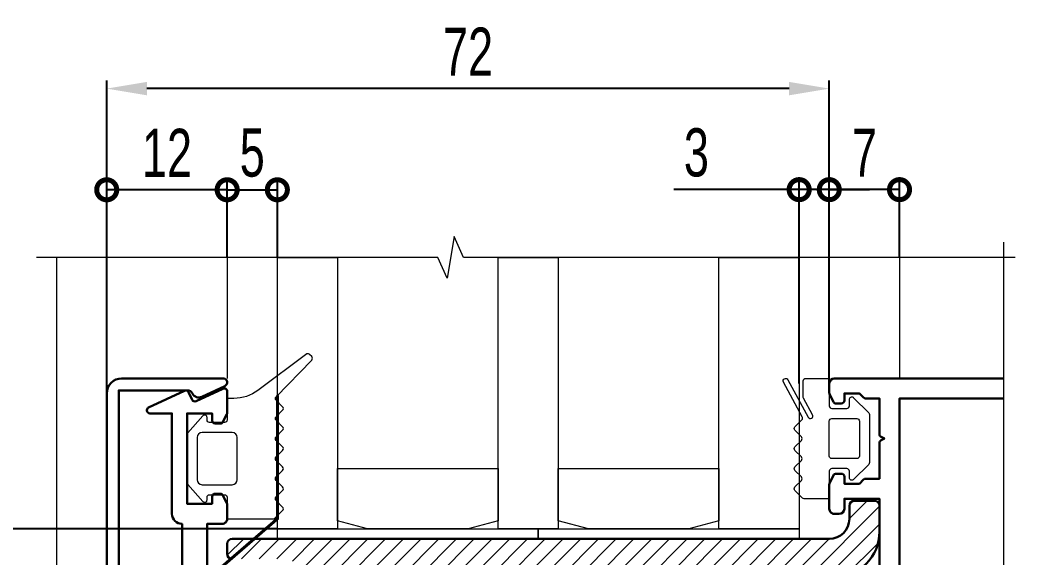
# Model space of a CAD drawing. Extents: x -37 to 8820, y -336 to 478.
# Drawn here: x 2549.1 to 2611.7, y 159.4 to 192.9 of the extents above; entities that cross this region are included whole.
import ezdxf

# ---------------------------------------------------------------- set-up
doc = ezdxf.new("R2010")
doc.units = 0
doc.header["$LTSCALE"] = 5
doc.layers.get('0').update_dxf_attribs({"linetype": 'CONTINUOUS', "lineweight": 30})
doc.layers.get('DEFPOINTS').update_dxf_attribs({"linetype": 'CONTINUOUS'})
for name, color, linetype, lineweight in [('Dimentions', 5, 'CONTINUOUS', 15), ('Glass', 5, 'CONTINUOUS', 20), ('Герлен', 7, 'CONTINUOUS', 60), ('Зигзаг', 1, 'CONTINUOUS', 15), ('Конструкции', 252, 'CONTINUOUS', 20), ('Подкладки', 1, 'CONTINUOUS', 20), ('Уплотнители', 1, 'CONTINUOUS', 20), ('Штриховка', 1, 'CONTINUOUS', 5)]:
    doc.layers.add(name, color=color, linetype=linetype, lineweight=lineweight)
doc.styles.add('3', font='RUSS.SHX', dxfattribs={"width": 0.7, "height": 3})
doc.dimstyles.new('MX1_6', dxfattribs={"dimtxt": 3, "dimasz": 2.5, "dimexe": 0.5, "dimexo": 0, "dimgap": 0.8, "dimtad": 1, "dimlfac": 1.6, "dimdsep": 46, "dimtxsty": '3', "dimcen": 0, "dimclrd": 256, "dimclre": 256, "dimclrt": 256, "dimaunit": 1, "dimadec": 0, "dimazin": 0, "dimtfac": 1, "dimtmove": 0, "dimatfit": 1, "dimfxl": 1, "dimtvp": 1, "dimtolj": 1, "dimtzin": 0, "dimarcsym": 0})

# ---------------------------------------------------------------- blocks, each defined once
blk = doc.blocks.new('_DotSmall')
at = {"color": 0, "linetype": 'ByBlock', "const_width": 0.5}
blk.add_lwpolyline([(-0.0625, 0, 1), (0.0625, 0, 1)], format="xyb", close=True, dxfattribs=at)
blk = doc.blocks.new('*D1250')
at = {"layer": 'DEFPOINTS', "color": 0, "linetype": 'Continuous', "transparency": 16777216}
for p in [(2565.109931122347, 161.1752130464322), (2547.355261257668, 154.9252130464363), (2570.734931122325, 154.9252130464363)]:
    blk.add_point(p, dxfattribs=at)
at = {"layer": 'Dimentions', "linetype": 'Continuous', "lineweight": -2, "transparency": 16777216}
for p, q in [((2565.109931122347, 161.1752130464322), (2546.855261257669, 161.1752130464322)), ((2547.355261257668, 161.1752130464322), (2547.355261257668, 154.9252130464363)), ((2570.734931122325, 154.9252130464363), (2546.855261257669, 154.9252130464363))]:
    blk.add_line(p, q, dxfattribs=at)
at = {"layer": 'Dimentions', "linetype": 'Continuous', "lineweight": -2, "transparency": 16777216, "xscale": 2.5, "yscale": 2.5, "zscale": 2.5}
for p, rotation in [((2547.355261257668, 161.1752130464322), 90), ((2547.355261257668, 154.9252130464363), 270)]:
    blk.add_blockref('_DotSmall', p, dxfattribs=dict(at, rotation=rotation))
at = {"layer": 'Dimentions', "linetype": 'Continuous', "transparency": 16777216, "insert": (2545.012404114811, 158.0502130464335), "char_height": 3, "attachment_point": 5, "rotation": 90, "style": '3'}
blk.add_mtext('\\A1;10', dxfattribs=at)
blk = doc.blocks.new('*D1252')
at = {"layer": 'DEFPOINTS', "color": 0, "linetype": 'Continuous', "transparency": 16777216}
for p in [(2565.109931122182, 182.2994457338625), (2561.984931122199, 178.0804468878893), (2565.109931122182, 178.0804468879239)]:
    blk.add_point(p, dxfattribs=at)
at = {"layer": 'Dimentions', "linetype": 'Continuous', "lineweight": -2, "transparency": 16777216}
for p, q in [((2561.984931122199, 178.0804468878893), (2561.984931122199, 182.7994457338625)), ((2565.109931122182, 178.0804468879239), (2565.109931122182, 182.7994457338625)), ((2561.984931122199, 182.2994457338625), (2565.109931122182, 182.2994457338625))]:
    blk.add_line(p, q, dxfattribs=at)
at = {"layer": 'Dimentions', "linetype": 'Continuous', "lineweight": -2, "transparency": 16777216, "xscale": 2.5, "yscale": 2.5, "zscale": 2.5, "rotation": 180}
blk.add_blockref('_DotSmall', (2561.984931122199, 182.2994457338625), dxfattribs=at)
at = {"layer": 'Dimentions', "linetype": 'Continuous', "lineweight": -2, "transparency": 16777216, "xscale": 2.5, "yscale": 2.5, "zscale": 2.5}
blk.add_blockref('_DotSmall', (2565.109931122182, 182.2994457338625), dxfattribs=at)
at = {"layer": 'Dimentions', "linetype": 'Continuous', "transparency": 16777216, "insert": (2563.54743112219, 184.5994457338625), "char_height": 3, "attachment_point": 5, "style": '3'}
blk.add_mtext('\\A1;5', dxfattribs=at)
blk = doc.blocks.new('*D1254')
at = {"layer": 'DEFPOINTS', "color": 0, "linetype": 'Continuous', "transparency": 16777216}
for p in [(2597.609931122346, 182.308513731303), (2597.609931122346, 170.2377130464422), (2599.484931122346, 170.2377130464422)]:
    blk.add_point(p, dxfattribs=at)
at = {"layer": 'Dimentions', "linetype": 'Continuous', "lineweight": -2, "transparency": 16777216}
for p, q in [((2597.609931122346, 170.2377130464422), (2597.609931122346, 182.808513731303)), ((2599.484931122346, 170.2377130464422), (2599.484931122346, 182.808513731303)), ((2597.609931122346, 182.308513731303), (2589.809931122346, 182.308513731303)), ((2599.484931122346, 182.308513731303), (2597.609931122346, 182.308513731303)), ((2599.484931122346, 182.308513731303), (2601.984931122346, 182.308513731303))]:
    blk.add_line(p, q, dxfattribs=at)
at = {"layer": 'Dimentions', "linetype": 'Continuous', "lineweight": -2, "transparency": 16777216, "xscale": 2.5, "yscale": 2.5, "zscale": 2.5}
blk.add_blockref('_DotSmall', (2597.609931122346, 182.308513731303), dxfattribs=at)
at = {"layer": 'Dimentions', "linetype": 'Continuous', "lineweight": -2, "transparency": 16777216, "xscale": 2.5, "yscale": 2.5, "zscale": 2.5, "rotation": 180}
blk.add_blockref('_DotSmall', (2599.484931122346, 182.308513731303), dxfattribs=at)
at = {"layer": 'Dimentions', "linetype": 'Continuous', "transparency": 16777216, "insert": (2591.209931122346, 184.608513731303), "char_height": 3, "attachment_point": 5, "style": '3'}
blk.add_mtext('\\A1;3', dxfattribs=at)
blk = doc.blocks.new('*D1255')
at = {"layer": 'DEFPOINTS', "color": 0, "linetype": 'Continuous', "transparency": 16777216}
for p in [(2554.484931122195, 188.6035650663172), (2554.484931122195, 180.3514331242825), (2599.484931122346, 178.5382525368506)]:
    blk.add_point(p, dxfattribs=at)
at = {"layer": 'Dimentions', "linetype": 'Continuous', "lineweight": -2, "transparency": 16777216}
for p, q in [((2554.484931122195, 180.3514331242825), (2554.484931122195, 189.1035650663173)), ((2599.484931122346, 178.5382525368506), (2599.484931122346, 189.1035650663173)), ((2596.984931122346, 188.6035650663172), (2556.984931122195, 188.6035650663172))]:
    blk.add_line(p, q, dxfattribs=at)
at = {"layer": 'Dimentions', "linetype": 'Continuous', "transparency": 16777216}
for points in [[(2556.984931122195, 189.0202317329839), (2556.984931122195, 188.1868983996506), (2554.484931122195, 188.6035650663172)], [(2596.984931122346, 189.0202317329839), (2596.984931122346, 188.1868983996506), (2599.484931122346, 188.6035650663172)]]:
    blk.add_solid(points, dxfattribs=at)
at = {"layer": 'Dimentions', "linetype": 'Continuous', "transparency": 16777216, "insert": (2576.98493112227, 190.9035650663173), "char_height": 3, "attachment_point": 5, "style": '3'}
blk.add_mtext('\\A1;72', dxfattribs=at)
blk = doc.blocks.new('*D1256')
at = {"layer": 'DEFPOINTS', "color": 0, "linetype": 'Continuous', "transparency": 16777216}
for p in [(2554.484931122195, 182.2994457338625), (2561.984931122199, 178.0804468878893), (2554.484931122195, 167.8618401887413)]:
    blk.add_point(p, dxfattribs=at)
at = {"layer": 'Dimentions', "linetype": 'Continuous', "lineweight": -2, "transparency": 16777216}
for p, q in [((2554.484931122195, 167.8618401887413), (2554.484931122195, 182.7994457338625)), ((2561.984931122199, 178.0804468878893), (2561.984931122199, 182.7994457338625)), ((2561.984931122199, 182.2994457338625), (2554.484931122195, 182.2994457338625))]:
    blk.add_line(p, q, dxfattribs=at)
at = {"layer": 'Dimentions', "linetype": 'Continuous', "lineweight": -2, "transparency": 16777216, "xscale": 2.5, "yscale": 2.5, "zscale": 2.5, "rotation": 180}
blk.add_blockref('_DotSmall', (2554.484931122195, 182.2994457338625), dxfattribs=at)
at = {"layer": 'Dimentions', "linetype": 'Continuous', "lineweight": -2, "transparency": 16777216, "xscale": 2.5, "yscale": 2.5, "zscale": 2.5}
blk.add_blockref('_DotSmall', (2561.984931122199, 182.2994457338625), dxfattribs=at)
at = {"layer": 'Dimentions', "linetype": 'Continuous', "transparency": 16777216, "insert": (2558.234931122197, 184.5994457338625), "char_height": 3, "attachment_point": 5, "style": '3'}
blk.add_mtext('\\A1;12', dxfattribs=at)
blk = doc.blocks.new('*D1257')
at = {"layer": 'DEFPOINTS', "color": 0, "linetype": 'Continuous', "transparency": 16777216}
for p in [(2599.484931122346, 182.308513731303), (2599.484931122346, 178.5382525368506), (2603.859931122346, 178.0804468878893)]:
    blk.add_point(p, dxfattribs=at)
at = {"layer": 'Dimentions', "linetype": 'Continuous', "lineweight": -2, "transparency": 16777216}
for p, q in [((2599.484931122346, 178.5382525368506), (2599.484931122346, 182.808513731303)), ((2603.859931122346, 178.0804468878893), (2603.859931122346, 182.808513731303)), ((2603.859931122346, 182.308513731303), (2599.484931122346, 182.308513731303))]:
    blk.add_line(p, q, dxfattribs=at)
at = {"layer": 'Dimentions', "linetype": 'Continuous', "lineweight": -2, "transparency": 16777216, "xscale": 2.5, "yscale": 2.5, "zscale": 2.5, "rotation": 180}
blk.add_blockref('_DotSmall', (2599.484931122346, 182.308513731303), dxfattribs=at)
at = {"layer": 'Dimentions', "linetype": 'Continuous', "lineweight": -2, "transparency": 16777216, "xscale": 2.5, "yscale": 2.5, "zscale": 2.5}
blk.add_blockref('_DotSmall', (2603.859931122346, 182.308513731303), dxfattribs=at)
at = {"layer": 'Dimentions', "linetype": 'Continuous', "transparency": 16777216, "insert": (2601.672431122346, 184.608513731303), "char_height": 3, "attachment_point": 5, "style": '3'}
blk.add_mtext('\\A1;7', dxfattribs=at)

msp = doc.modelspace()

# ---------------------------------------------------------------- hatches: boundary and pattern name
at = {"layer": 'Штриховка'}
h = msp.add_hatch(dxfattribs=at)
h.set_pattern_fill('ANSI31', color=256, scale=6.25, style=0)
h.set_pattern_definition([(45, (-3573.299020443585, 2554.818076065949), (-0.5524271728019903, 0.5524271728019903), [])])
edge = h.paths.add_edge_path(flags=16)
edge.add_arc((2588.109931116912, 155.3153780893778), 0.187500000000514, 180, 225.0000000000983, ccw=False)
edge.add_line((2587.922431116912, 155.3153780893778), (2587.922431116912, 158.1752130464331))
edge.add_line((2587.922431116912, 158.1752130464331), (2579.797431116912, 158.1752130464331))
edge.add_line((2579.797431116912, 158.1752130464331), (2579.797431116912, 151.6752130464331))
edge.add_line((2579.797431116912, 151.6752130464331), (2587.922431116912, 151.6752130464331))
edge.add_line((2587.922431116912, 151.6752130464331), (2587.922431116912, 154.5350480034874))
edge.add_arc((2588.109931116911, 154.5350480034874), 0.1874999999990905, 134.9999999999017, 180, ccw=False)
edge.add_line((2587.977348595439, 154.6676305249595), (2588.234931116911, 154.9252130464326))
edge.add_line((2588.234931116911, 154.9252130464326), (2587.977348595439, 155.1827955679048))
edge = h.paths.add_edge_path(flags=16)
edge.add_line((2578.547431116911, 151.6752130464331), (2578.547431116911, 154.5350480034888))
edge.add_arc((2578.73493111691, 154.5350480034883), 0.1874999999990905, 134.9999999998035, 179.9999999998611, ccw=False)
edge.add_line((2578.602348595439, 154.6676305249609), (2578.859931116912, 154.9252130464331))
edge.add_line((2578.859931116912, 154.9252130464331), (2578.602348595439, 155.1827955679057))
edge.add_arc((2578.734931116912, 155.3153780893783), 0.1875000000001924, 180, 225, ccw=False)
edge.add_line((2578.547431116911, 155.3153780893783), (2578.547431116911, 158.1752130464331))
edge.add_line((2578.547431116911, 158.1752130464331), (2570.422431116912, 158.1752130464331))
edge.add_line((2570.422431116912, 158.1752130464331), (2570.422431116912, 151.6752130464331))
edge.add_line((2570.422431116912, 151.6752130464331), (2578.547431116911, 151.6752130464331))
edge = h.paths.add_edge_path()
edge.add_arc((2566.475812489802, 152.5502130464353), 0.1874999999997014, 90.00000000027791, 153.4349488231706, ccw=False)
edge.add_line((2566.475812489802, 152.7377130464349), (2566.79743111691, 152.7377130464349))
edge.add_arc((2566.797431116912, 152.5502130464344), 0.1875000000004547, 2.779074748104904e-10, 90.00000000027791, ccw=False)
edge.add_line((2566.984931116912, 152.5502130464353), (2566.984931116912, 151.6752130464331))
edge.add_line((2566.984931116912, 151.6752130464331), (2569.172430953797, 151.6752130464331))
edge.add_line((2569.172430953797, 151.6752130464331), (2569.172431116911, 154.5350480034888))
edge.add_arc((2569.359931116912, 154.5350480034874), 0.1875, 134.9999999996069, 179.9999999995831, ccw=False)
edge.add_line((2569.22734859544, 154.6676305249609), (2569.484931116912, 154.9252130464331))
edge.add_line((2569.484931116912, 154.9252130464331), (2569.227348595439, 155.1827955679057))
edge.add_arc((2569.359931116912, 155.3153780893783), 0.1875000000001924, 180, 225, ccw=False)
edge.add_line((2569.172431116911, 155.3153780893783), (2569.172430984892, 158.1752130464331))
edge.add_line((2569.172430984892, 158.1752130464331), (2566.984931116912, 158.1752130464331))
edge.add_line((2566.984931116912, 158.1752130464331), (2566.984931116912, 157.3002130464317))
edge.add_arc((2566.797431116912, 157.3002130464317), 0.1875, -90.00000000027791, 0, ccw=False)
edge.add_line((2566.79743111691, 157.1127130464313), (2566.475812489802, 157.1127130464322))
edge.add_arc((2566.475812489802, 157.3002130464317), 0.1874999999995452, 206.5650511769537, 269.99999999972204, ccw=False)
edge.add_line((2566.30810739149, 157.2163604972759), (2566.067226018599, 157.6981232430573))
edge.add_arc((2566.234931116911, 157.7819757922136), 0.1874999999992947, 180.000000000139, 206.5650511772023, ccw=False)
edge.add_line((2566.047431116912, 157.7819757922132), (2566.047431116912, 159.3002130464313))
edge.add_line((2566.047431116912, 159.3002130464313), (2562.297431116903, 159.3002130464313))
edge.add_arc((2562.297431116903, 159.6127130464308), 0.3124999999995452, 179.9999999999167, 270, ccw=False)
edge.add_line((2561.984931116903, 159.6127130464313), (2561.984931116903, 160.2377130464313))
edge.add_arc((2562.297431116903, 160.2377130464313), 0.3125, 90, 180, ccw=False)
edge.add_line((2562.297431116903, 160.5502130464313), (2599.484931116903, 160.5502130464313))
edge.add_arc((2599.484931116903, 161.8002130464313), 1.25, 270, 360)
edge.add_line((2600.734931116904, 161.8002130464313), (2600.734931116904, 162.612713046434))
edge.add_arc((2601.047431116903, 162.612713046434), 0.3125, 90, 180, ccw=False)
edge.add_line((2601.047431116903, 162.925213046434), (2602.297431116904, 162.925213046434))
edge.add_arc((2602.297431116904, 162.612713046434), 0.3125, 0, 90, ccw=False)
edge.add_line((2602.609931116904, 162.612713046434), (2602.609931136067, 160.9877130796014))
edge.add_arc((2599.797431136066, 160.9877130464331), 2.8125, -90, 6.757002779522736e-07, ccw=False)
edge.add_line((2599.797431136066, 158.1752130464331), (2589.172431116911, 158.1752130464331))
edge.add_line((2589.172431116911, 158.1752130464331), (2589.172431116911, 155.9252130464335))
edge.add_line((2589.172431116911, 155.9252130464335), (2592.859931116912, 155.9252130464335))
edge.add_arc((2592.859931116912, 154.9252130464335), 1, -89.99999457032482, 90, ccw=False)
edge.add_line((2592.859931211677, 153.9252130464335), (2589.172431116911, 153.9252128154419))
edge.add_line((2589.172431116911, 153.9252128154419), (2589.172431116911, 151.6752130464331))
edge.add_line((2589.172431116911, 151.6752130464331), (2600.73493067468, 151.675213046434))
edge.add_arc((2600.73493067468, 149.800213046434), 1.875, 2.1522544102481334e-05, 90, ccw=False)
edge.add_line((2602.60993067468, 149.8002137507576), (2602.609931637256, 147.237713046434))
edge.add_arc((2602.297431637256, 147.237713046434), 0.3125, -90, 0, ccw=False)
edge.add_line((2602.297431637256, 146.925213046434), (2601.672431445557, 146.925213046434))
edge.add_arc((2601.672431445557, 147.237713046434), 0.3125, 180.000018076656, 270, ccw=False)
edge.add_line((2601.359931445557, 147.2377129478411), (2601.359930637093, 149.8002132436197))
edge.add_arc((2600.734930637093, 149.8002130464331), 0.6250000000000311, 1.80767393037e-05, 90)
edge.add_line((2600.734930637093, 150.4252130464331), (2566.359931116912, 150.4252130464331))
edge.add_arc((2566.359931116912, 150.7377130464331), 0.3125, 180, 270, ccw=False)
edge.add_line((2566.047431116912, 150.7377130464331), (2566.047431116912, 152.068450300653))
edge.add_arc((2566.234931116913, 152.0684503006535), 0.1875000000009095, 153.4349488230463, 180.000000000139, ccw=False)
edge.add_line((2566.067226018599, 152.1523028498097), (2566.30810739149, 152.6340655955907))

# ---------------------------------------------------------------- linework, layer by layer
msp.add_lwpolyline([(2554.484931122346, 140.2377130464331), (2554.484931122346, 169.6127130464322, -0.4142135623731006), (2555.422431122346, 170.5502130464322), (2561.734931122346, 170.5502130464322, -0.8025848516716022), (2561.840585687781, 170.0736360996727), (2560.403910354762, 169.4037033896036, -0.4015594422234812), (2559.830899777929, 169.5982899695093, 0.279739281223065), (2559.498229703081, 169.8002130464322), (2555.234931122346, 169.8002130464322), (2555.234931122346, 140.0502130464326), (2559.498229703081, 140.0502130464326, 0.279739281223065), (2559.830899777929, 140.2521361233559, -0.4015594422234812), (2560.403910354762, 140.4467227032617), (2561.840585687781, 139.7767899931921, -0.8025848516716022), (2561.734931122346, 139.3002130464331), (2555.422431122346, 139.3002130464331, -0.4142135623731006)], format="xyb", close=True)
for points in [[(2602.609931122346, 158.050213046434), (2602.609931122346, 163.050213046434), (2600.422431122346, 163.050213046434), (2600.422431122346, 162.425213046434, -0.41421356237312), (2600.109931122346, 162.112713046434), (2599.797431122346, 162.112713046434, -0.4142135623731739), (2599.484931122346, 162.425213046434), (2599.484931122346, 163.9434503006525, -0.1164338214657406), (2599.504726024033, 164.0273028498093), (2599.745607396924, 164.5090655955898, -0.2840790438401885), (2599.913312495237, 164.612713046434), (2600.234931122346, 164.612713046434, -0.4142135623734946), (2600.422431122346, 164.425213046434), (2600.422431122346, 163.987713046434), (2601.359931122346, 163.987713046434), (2601.617513643819, 164.2452955679061, -0.1989123673792317), (2601.750096165291, 164.3002130464335), (2602.609931122346, 164.3002130464345), (2602.609931122346, 166.5280816735446, -0.2840790438404208), (2602.713578573189, 166.6957867718572), (2602.922431122346, 166.8002130464349), (2602.713578573189, 166.904639321013, -0.2840790438404208), (2602.609931122346, 167.0723444193261), (2602.609931122346, 169.300213046434), (2601.750096165291, 169.300213046434, -0.1989123673795694), (2601.617513643818, 169.3551305249618), (2601.359931122346, 169.612713046434), (2600.422431122346, 169.612713046434), (2600.422431122346, 169.1752130464335, -0.4142135623732223), (2600.234931122346, 168.9877130464335), (2599.913312495237, 168.987713046434, -0.2840790438402298), (2599.745607396924, 169.0913604972777), (2599.504726024033, 169.5731232430587, -0.1164338214658029), (2599.484931122346, 169.6569757922154), (2599.484931122346, 170.2377130464335, -0.4142135623729827), (2599.797431122346, 170.550213046434), (2610.350059744063, 170.550213046434)], [(2559.172431122346, 155.3154559112897), (2559.172431122346, 161.4877908683454, -0.4142135623730951), (2558.547431122346, 162.1127908683454), (2558.547431122346, 168.3627908683454), (2557.172431122345, 168.3627908683454, -0.4142135623731284), (2556.984931122346, 168.5502908683454), (2556.984931122346, 168.5692841972366, -0.2914734195861869), (2557.093190198269, 168.7392169073052), (2559.330997476061, 169.782723578415, -0.4142135623730841), (2559.580171110206, 169.6920317924221), (2559.800178893578, 169.2202235784141, 0.4142135623730104), (2560.049352527723, 169.1295317924212), (2561.71819019827, 169.907723578415, -0.5486187866264317), (2561.984931122346, 169.7377908683454), (2561.984931122346, 168.407053614126, -0.1164338214658603), (2561.965136220659, 168.3232010649706), (2561.724254847768, 167.8414383191891, -0.2840790438403328), (2561.556549749455, 167.7377908683445), (2561.234931122345, 167.7377908683454, -0.4142135623729284), (2561.047431122346, 167.9252908683454), (2561.047431122346, 168.3627908683445), (2559.484931122346, 168.3627908683445), (2559.484931122346, 162.7377908683454), (2561.047431122346, 162.7377908683454), (2561.047431122346, 163.1752908683454, -0.4142135623730951), (2561.234931122345, 163.3627908683454), (2561.556549749455, 163.3627908683454, -0.2840790438401652), (2561.724254847768, 163.2591434175017), (2561.965136220659, 162.7773806717202, -0.1164338214657958), (2561.984931122346, 162.6935281225639), (2561.984931122346, 161.8002908683445, -0.4142135623731975), (2561.672431122346, 161.4877908683445), (2560.734931122346, 161.4877908683454), (2560.734931122346, 148.3627908683454)]]:
    msp.add_lwpolyline(points, format="xyb")
msp.add_lwpolyline([(2610.350059744063, 140.550213046434), (2603.859931122346, 140.550213046434), (2603.859931122346, 169.300213046434), (2610.350059744063, 169.300213046434)])
at = {"color": 0}
msp.add_lwpolyline([(2562.297431116903, 159.3002130464313, -0.4142135623730951), (2561.984931116903, 159.6127130464313), (2561.984931116903, 160.2377130464313, -0.4142135623730951), (2562.297431116903, 160.5502130464313), (2599.484931116903, 160.5502130464313, 0.4142135623730951), (2600.734931116904, 161.8002130464313), (2600.734931116904, 162.612713046434, -0.4142135623730951), (2601.047431116903, 162.925213046434), (2602.297431116904, 162.925213046434, -0.4142135623730951), (2602.609931116904, 162.612713046434), (2602.609931136067, 160.9877130796014, -0.4142135658272203), (2599.797431136066, 158.1752130464331)], format="xyb", dxfattribs=at)
at = {"layer": 'Glass'}
for points in [[(2568.859931122181, 178.0804468878893), (2568.859931122346, 161.1752130463203), (2565.109931122346, 161.1752130463203), (2565.109931122181, 178.0804468878893)], [(2582.609931122181, 178.0804468878893), (2582.609931122346, 161.1752130464322), (2578.859931122346, 161.1752130464322), (2578.859931122182, 178.0804468878893)], [(2592.609931122345, 161.1752130463385), (2592.609931122181, 178.0804468878893), (2597.609931122181, 178.0804468878893), (2597.609931122345, 161.1752130463385)], [(2568.859931122385, 161.6776177821205), (2568.859931122385, 164.9252130463112), (2578.859931122307, 164.9252130463771), (2578.859931122307, 161.6776177821864), (2576.984931122307, 161.1752130463771), (2570.734931121924, 161.1752130464349)], [(2582.609931122306, 161.6776177820136), (2582.609931122306, 164.9252130462043), (2592.609931122288, 164.9252130462703), (2592.609931122288, 161.6776177820795), (2590.734931122288, 161.1752130462703), (2584.484931121846, 161.175213046328)]]:
    msp.add_lwpolyline(points, close=True, dxfattribs=at)
at = {"layer": 'Герлен', "ltscale": 2, "const_width": 0.1875}
msp.add_lwpolyline([(2565.109931122466, 140.3626699871618), (2565.109931122466, 148.0501352245371), (2560.734931122346, 151.6876840009611), (2560.734931122346, 158.0168308199975), (2565.109931122466, 161.8001352245362), (2565.109931122466, 169.4876004619107)], dxfattribs=at)
at = {"layer": 'Зигзаг'}
for points in [[(2611.067100613282, 178.0804468878893), (2576.699651334616, 178.0804468878893), (2576.118801363821, 179.3983433190699), (2575.683163885724, 176.7856434863045), (2575.10066693852, 178.0804468878893), (2550.103859101395, 178.0804468878893)], [(2610.350059744064, 131.0535678637754), (2610.350059744064, 150.7293263218664), (2611.667956175245, 151.3101762926615), (2609.055256342479, 151.7458137707583), (2610.350059744064, 152.3283107179616), (2610.350059744064, 179.0378701162519)]]:
    msp.add_lwpolyline(points, dxfattribs=at)
at = {"layer": 'Конструкции'}
for p, q in [((2561.984931122199, 178.0804468878889), (2561.984931122199, 170.5502130464272)), ((2603.859931122345, 178.0804468878962), (2603.859931122345, 170.5502130464367))]:
    msp.add_line(p, q, dxfattribs=at)
msp.add_lwpolyline([(2551.359931122199, 178.0804468879294), (2551.359931122199, 131.7699792050164)], dxfattribs=at)
at = {"layer": 'Подкладки'}
for points in [[(2565.109931122346, 161.1752130464322), (2581.359931122346, 161.1752130464322), (2581.359931122346, 160.5502130465268), (2565.109931122346, 160.5502130465268)], [(2581.359931122346, 161.1752130464322), (2597.609931122346, 161.1752130463385), (2597.609931122346, 160.5502130465268), (2581.359931122346, 160.5502130465268)]]:
    msp.add_lwpolyline(points, close=True, dxfattribs=at)
at = {"layer": 'Уплотнители'}
for points in [[(2560.734931122346, 163.1439630464367, -0.4142135623730951), (2560.891181122346, 163.3002130464367), (2561.828681122346, 163.3002130464367, -0.4142135623730951), (2561.984931122346, 163.1439630464367), (2561.984931122346, 161.8002130464363), (2564.872875296007, 161.8002130464363, 0.1989123673352304), (2564.961263643639, 161.8368246987732), (2565.439166556905, 162.3147276118763, 0.4142135619067565), (2565.439166557082, 162.5356984808206), (2565.035137425675, 162.9397276136908, -0.4142135619062034), (2565.035137425498, 163.1606984826351), (2565.439166556903, 163.5647276136908, 0.4142135619112647), (2565.439166557078, 163.7856984826369), (2565.035137425658, 164.1897276136908, -0.4142135618642688), (2565.035137425466, 164.4106984826191), (2565.439166556756, 164.8147276136908, 0.4142135623019409), (2565.439166556783, 165.0356984827847), (2565.035137426101, 165.4397276118763, -0.4142135630358015), (2565.035137426352, 165.6606984812463), (2565.439166556731, 166.064727609548, 0.4142135623730951), (2565.439166556731, 166.2856984786688), (2565.035137425475, 166.6897276120314, -0.4142135624637165), (2565.03513742601, 166.9106984811862), (2565.439166556731, 167.3147276095481, 0.4142135623730958), (2565.439166556731, 167.5356984786688), (2565.035137425335, 167.9397276124639, -0.4142135625653189), (2565.035137425908, 168.1606984816569), (2565.439166556731, 168.5647276095481, 0.4142135623730951), (2565.439166556731, 168.7856984786688), (2565.035137425406, 169.1897276121265, -0.4142135618530923), (2565.035137425708, 169.4106984810503), (2567.249445687784, 171.6897276095481, 0.4142135623730951), (2567.249445687784, 171.9106984786688), (2567.118123281985, 172.0420208859825, 0.2925382143430558), (2566.953621384471, 172.0781515640612), (2563.900427300119, 169.7973524517804, -0.1617877531424436), (2562.404249022516, 169.3002130464362), (2561.984931122346, 169.3002130464362), (2561.984931122346, 167.9564630464367, -0.4142135623730948), (2561.828681122346, 167.8002130464367), (2560.891181122346, 167.8002130464367, -0.4142135623730951), (2560.734931122346, 167.9564630464367), (2560.734931122346, 168.1127130464367, 0.6685866648355444), (2560.468071116025, 168.2230737686234), (2559.530571116025, 167.1584561322854, 0.1986191920077149), (2559.484931122346, 167.0480954100978), (2559.484931122346, 164.0523306827747, 0.1986191920077149), (2559.530571116025, 163.941969960588), (2560.468071116025, 162.8773523242496, 0.668586664835515), (2560.734931122346, 162.9877130464358)], [(2598.445792561137, 168.2809720459161), (2597.878840409168, 169.3260218174807, -0.1249127075951274), (2597.859931122344, 169.4005308169633), (2597.859931122344, 170.3939630464331, -0.4142135623730951), (2598.016181122344, 170.5502130464331), (2599.484931122346, 170.5502130464331), (2599.484931122346, 168.8314630464331, 0.4142135623730951), (2599.641181122346, 168.6752130464331), (2600.578681122346, 168.6752130464331, 0.4142135623730951), (2600.734931122346, 168.8314630464331), (2600.734931122346, 169.2377130464331, -0.6685866648355308), (2601.001791128667, 169.3480737686202), (2601.939291128667, 168.4084561322818, -0.1986191920077108), (2601.984931122346, 168.2980954100947), (2601.984931122346, 165.3023306827715, -0.1986191920077108), (2601.939291128667, 165.1919699605844), (2601.001791128667, 164.2523523242459, -0.6685866648355308), (2600.734931122346, 164.3627130464331), (2600.734931122346, 164.7689630464331, 0.4142135623730951), (2600.578681122346, 164.9252130464331), (2599.641181122346, 164.9252130464331, 0.4142135623730951), (2599.484931122346, 164.7689630464331), (2599.484931122346, 163.0502130464331), (2597.92465199145, 163.0502130464331, -0.1989123673352296), (2597.814166556909, 163.0959776118541), (2597.345416556731, 163.5647276118727, -0.4142135619067498), (2597.345416556554, 163.7856984808174), (2597.749445687961, 164.1897276136871, 0.4142135619062114), (2597.749445688137, 164.4106984826319), (2597.345416556731, 164.8147276136872, -0.4142135619112548), (2597.345416556558, 165.0356984826342), (2597.749445687977, 165.4397276136872, 0.4142135618642613), (2597.749445688168, 165.660698482616), (2597.345416556878, 166.0647276136872, -0.4142135623019411), (2597.345416556851, 166.2856984827815), (2597.749445687535, 166.6897276118727, 0.4142135630358024), (2597.749445687285, 166.9106984812436), (2597.345416556905, 167.3147276095444, -0.4142135623730951), (2597.345416556905, 167.5356984786651), (2597.777457216631, 167.9677391403459, 0.3320760628224876), (2597.804312494998, 168.1527335741391), (2596.628840409168, 170.3194540469505, -0.9999999999999749), (2596.903521835523, 170.4684720459161), (2598.171111134783, 168.1319540469506, 0.9999999999999705)], [(2601.359931122346, 167.8939630464331), (2601.359931122346, 165.7064630464331, -0.4142135623730951), (2601.203681122346, 165.5502130464331), (2599.641181122346, 165.5502130464331, -0.4142135623730951), (2599.484931122346, 165.7064630464331), (2599.484931122346, 167.8939630464331, -0.4142135623730951), (2599.641181122346, 168.0502130464331), (2601.203681122346, 168.0502130464331, -0.4142135623730951)], [(2560.109931122346, 166.8627130464367), (2560.109931122346, 164.2377130464367, 0.4142135623730951), (2560.422431122346, 163.9252130464367), (2562.297431122346, 163.9252130464367, 0.4142135623730951), (2562.609931122346, 164.2377130464367), (2562.609931122346, 166.8627130464367, 0.4142135623730951), (2562.297431122346, 167.1752130464367), (2560.422431122346, 167.1752130464367, 0.4142135623730951)]]:
    msp.add_lwpolyline(points, format="xyb", close=True, dxfattribs=at)

# ---------------------------------------------------------------- dimensions: what is measured, and where the dimension line sits
at = {"layer": 'Dimentions', "linetype": 'Continuous'}
dim = msp.add_linear_dim(base=(2554.484931122195, 188.6035650663172), p1=(2599.484931122346, 178.5382525368506), p2=(2554.484931122195, 180.3514331242825), dimstyle='MX1_6', dxfattribs=at)
dim.commit()
dim.dimension.update_dxf_attribs({"geometry": '*D1255', "text_midpoint": (2576.98493112227, 190.9035650663173)})
for base, p1, p2, picture, middle in [((2554.484931122195, 182.2994457338625), (2561.984931122199, 178.0804468878893), (2554.484931122195, 167.8618401887413), '*D1256', (2558.234931122197, 184.5994457338625)), ((2565.109931122182, 182.2994457338625), (2561.984931122199, 178.0804468878893), (2565.109931122182, 178.0804468879239), '*D1252', (2563.54743112219, 184.5994457338625)), ((2597.609931122346, 182.308513731303), (2599.484931122346, 170.2377130464422), (2597.609931122346, 170.2377130464422), '*D1254', (2591.209931122346, 184.608513731303)), ((2599.484931122346, 182.308513731303), (2603.859931122346, 178.0804468878893), (2599.484931122346, 178.5382525368506), '*D1257', (2601.672431122346, 184.608513731303))]:
    dim = msp.add_linear_dim(base=base, p1=p1, p2=p2, dimstyle='MX1_6', override={"dimdec": 0, "dimblk1": 'DotSmall', "dimblk2": 'DotSmall', "dimsah": 1}, dxfattribs=at)
    dim.commit()
    dim.dimension.update_dxf_attribs({"geometry": picture, "text_midpoint": middle})
dim = msp.add_linear_dim(base=(2547.355261257668, 154.9252130464363), p1=(2565.109931122346, 161.1752130464322), p2=(2570.734931122324, 154.9252130464363), angle=90, dimstyle='MX1_6', override={"dimdec": 1, "dimblk1": 'DotSmall', "dimblk2": 'DotSmall', "dimsah": 1}, dxfattribs=at)
dim.commit()
dim.dimension.update_dxf_attribs({"geometry": '*D1250', "text_midpoint": (2545.012404114811, 158.0502130464335)})

doc.saveas('drawing.dxf')
